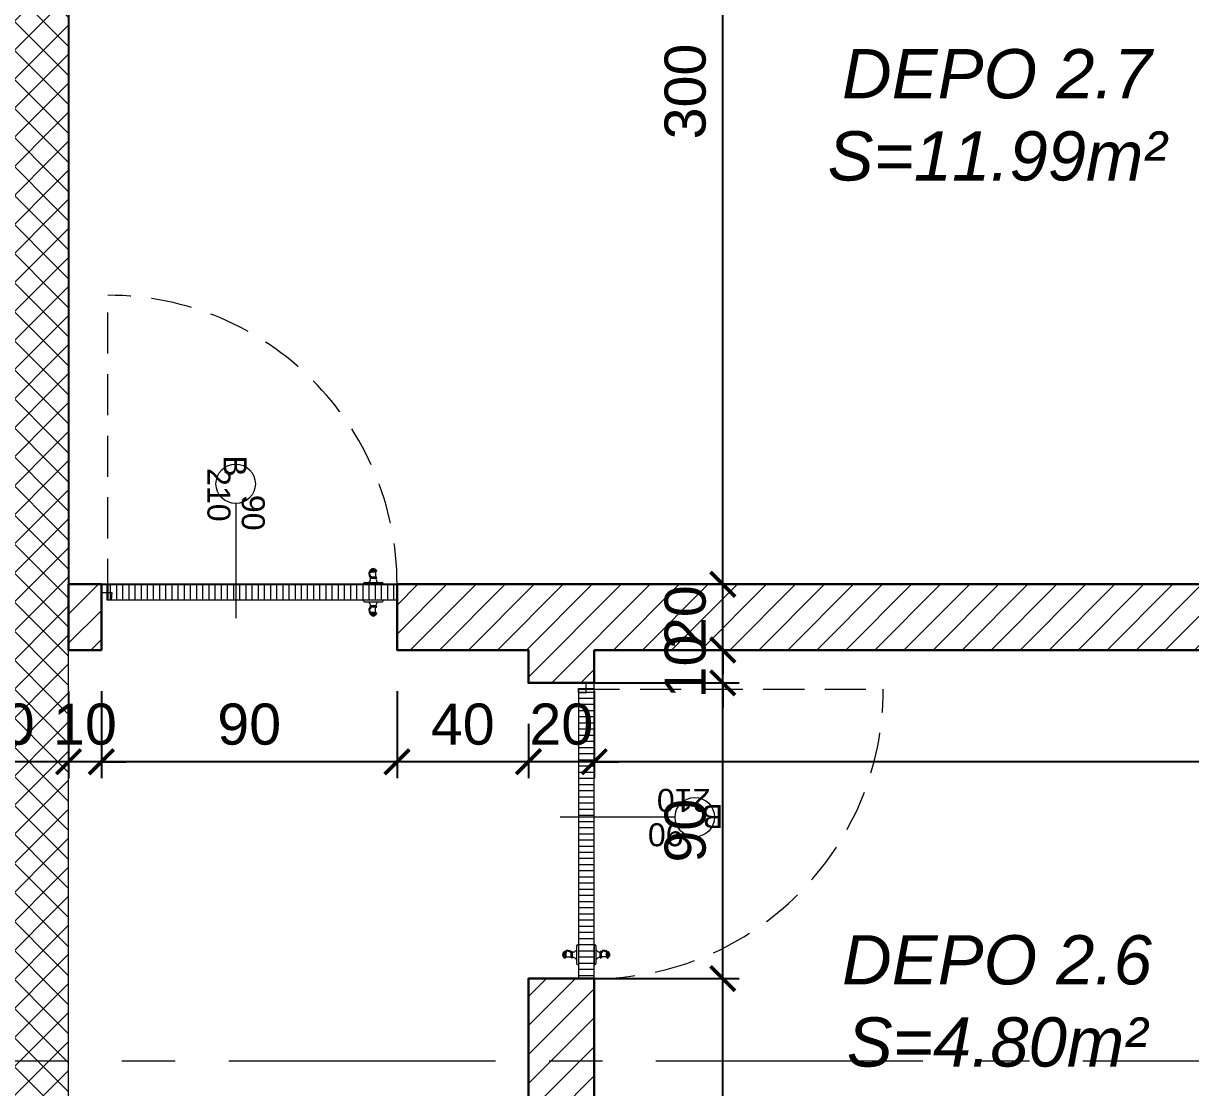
# Model space of a CAD drawing. Header units: centimetres. Extents: x 54080 to 59633, y -55119 to -48218.
# Drawn here: x 58603.9 to 58959.2, y -50005.4 to -49681.5 of the extents above; entities that cross this region are included whole.
import ezdxf

# ---------------------------------------------------------------- set-up
doc = ezdxf.new("R2010")
doc.units = ezdxf.units.CM
doc.header["$LTSCALE"] = 50
doc.header["$MEASUREMENT"] = 0
for name, pattern in [('AXES', [2, 1.25, -0.25, 0.25, -0.25]), ('CACHE', [0.375, 0.25, -0.125]), ('CONTINU', [0])]:
    doc.linetypes.add(name, pattern=pattern)
doc.layers.get('0').update_dxf_attribs({"color": 8})
for name, color, linetype in [('AXES', 10, 'AXES'), ('BETON COUPE', 3, 'CONTINU'), ('COTE 50ème', 1, 'Continuous'), ('TEXTE', 7, 'Continuous')]:
    doc.layers.add(name, color=color, linetype=linetype)
for name, color, linetype, lineweight in [('BETON HACHURE', 253, 'Continuous', 13), ('door', 44, 'Continuous', 5), ('MACONNERIE COUPE', 7, 'Continuous', 30), ('MACONNERIE HACHURE', 253, 'Continuous', 13)]:
    doc.layers.add(name, color=color, linetype=linetype, lineweight=lineweight)
doc.layers.add('FMULT', color=150, linetype='Continuous', plot=False)
doc.styles.add('GENERATED_STYLE_1', font='arial.ttf')
doc.styles.add('RS_TEXT_1.50', font='arial.ttf', dxfattribs={"height": 12.5})
doc.styles.add('RS_TXT_50', font='arial.ttf', dxfattribs={"height": 12.5})
doc.dimstyles.new('RS_50CM_LINEAIRE', dxfattribs={"dimscale": 5, "dimtxt": 12.5, "dimasz": 1.5, "dimexe": 1, "dimexo": 2.5, "dimgap": 1, "dimtad": 1, "dimdec": 1, "dimrnd": 0.5, "dimdsep": 46, "dimtxsty": 'RS_TXT_50', "dimblk1": 'ARCHTICK', "dimblk2": 'ARCHTICK', "dimsah": 1, "dimcen": 2.5, "dimdle": 1, "dimclrt": 4, "dimadec": 0, "dimazin": 2, "dimtfac": 1, "dimtdec": 1, "dimtix": 1, "dimtmove": 2, "dimatfit": 3, "dimfxl": 1, "dimtolj": 1, "dimtzin": 0, "dimarcsym": 0})

# ---------------------------------------------------------------- blocks, each defined once
blk = doc.blocks.new('A$C99aa3423')
at = {"layer": 'AXES', "lineweight": 5, "ltscale": 1.3}
blk.add_line((3195, 865), (-1985, 865), dxfattribs=at)
blk = doc.blocks.new('_ArchTick')
at = {"color": 0, "linetype": 'ByBlock', "const_width": 0.15}
blk.add_lwpolyline([(-0.5, -0.5), (0.5, 0.5)], dxfattribs=at)
blk = doc.blocks.new('*D1304')
at = {"layer": 'COTE 50ème', "color": 0, "lineweight": -2, "ltscale": 0.5, "transparency": 16777216}
for p, q in [((58816.82, -50077.22), (58816.82, -49967.22)), ((58770.17, -49972.22), (58821.82, -49972.22)), ((58801.88, -50072.22), (58821.82, -50072.22))]:
    blk.add_line(p, q, dxfattribs=at)
at = {"layer": 'Defpoints', "color": 0, "ltscale": 0.5, "transparency": 16777216}
for p in [(58757.67, -49972.22), (58816.82, -49972.22), (58789.38, -50072.22)]:
    blk.add_point(p, dxfattribs=at)
at = {"layer": 'COTE 50ème', "color": 0, "lineweight": -2, "ltscale": 0.5, "transparency": 16777216, "xscale": 7.5, "yscale": 7.5, "zscale": 7.5}
for p, rotation in [((58816.82, -49972.22), 90), ((58816.82, -50072.22), 270)]:
    blk.add_blockref('_ArchTick', p, dxfattribs=dict(at, rotation=rotation))
at = {"layer": 'COTE 50ème', "color": 4, "ltscale": 0.5, "transparency": 16777216, "insert": (58805.44, -50022.22), "char_height": 12.5, "attachment_point": 5, "rotation": 90, "style": 'RS_TXT_50'}
blk.add_mtext('\\A1;100', dxfattribs=at)
blk = doc.blocks.new('*D1305')
at = {"layer": 'COTE 50ème', "color": 0, "lineweight": -2, "ltscale": 0.5, "transparency": 16777216}
for p, q in [((58816.82, -49977.22), (58816.82, -49877.22)), ((58774.97, -49882.22), (58821.82, -49882.22)), ((58770.17, -49972.22), (58821.82, -49972.22))]:
    blk.add_line(p, q, dxfattribs=at)
at = {"layer": 'Defpoints', "color": 0, "ltscale": 0.5, "transparency": 16777216}
for p in [(58762.47, -49882.22), (58816.82, -49882.22), (58757.67, -49972.22)]:
    blk.add_point(p, dxfattribs=at)
at = {"layer": 'COTE 50ème', "color": 0, "lineweight": -2, "ltscale": 0.5, "transparency": 16777216, "xscale": 7.5, "yscale": 7.5, "zscale": 7.5}
for p, rotation in [((58816.82, -49882.22), 90), ((58816.82, -49972.22), 270)]:
    blk.add_blockref('_ArchTick', p, dxfattribs=dict(at, rotation=rotation))
at = {"layer": 'COTE 50ème', "color": 4, "ltscale": 0.5, "transparency": 16777216, "insert": (58805.44, -49927.22), "char_height": 12.5, "attachment_point": 5, "rotation": 90, "style": 'RS_TXT_50'}
blk.add_mtext('\\A1;90', dxfattribs=at)
blk = doc.blocks.new('*D1306')
at = {"layer": 'COTE 50ème', "color": 0, "lineweight": -2, "ltscale": 0.5, "transparency": 16777216}
for p, q in [((58816.82, -49872.22), (58816.82, -49864.72)), ((58790.17, -49872.22), (58821.82, -49872.22)), ((58816.82, -49882.22), (58816.82, -49872.22)), ((58774.97, -49882.22), (58821.82, -49882.22)), ((58816.82, -49882.22), (58816.82, -49889.72))]:
    blk.add_line(p, q, dxfattribs=at)
at = {"layer": 'Defpoints', "color": 0, "ltscale": 0.5, "transparency": 16777216}
for p in [(58777.67, -49872.22), (58816.82, -49872.22), (58762.47, -49882.22)]:
    blk.add_point(p, dxfattribs=at)
at = {"layer": 'COTE 50ème', "color": 0, "lineweight": -2, "ltscale": 0.5, "transparency": 16777216, "xscale": 7.5, "yscale": 7.5, "zscale": 7.5}
for p, rotation in [((58816.82, -49872.22), 270), ((58816.82, -49882.22), 90)]:
    blk.add_blockref('_ArchTick', p, dxfattribs=dict(at, rotation=rotation))
at = {"layer": 'COTE 50ème', "color": 4, "ltscale": 0.5, "transparency": 16777216, "insert": (58805.44, -49877.22), "char_height": 12.5, "attachment_point": 5, "rotation": 90, "style": 'RS_TXT_50'}
blk.add_mtext('\\A1;10', dxfattribs=at)
blk = doc.blocks.new('*D1307')
at = {"layer": 'COTE 50ème', "color": 0, "lineweight": -2, "ltscale": 0.5, "transparency": 16777216}
for p, q in [((58816.82, -49852.22), (58816.82, -49844.72)), ((58790.17, -49852.22), (58821.82, -49852.22)), ((58816.82, -49872.22), (58816.82, -49852.22)), ((58790.17, -49872.22), (58821.82, -49872.22)), ((58816.82, -49872.22), (58816.82, -49879.72))]:
    blk.add_line(p, q, dxfattribs=at)
at = {"layer": 'Defpoints', "color": 0, "ltscale": 0.5, "transparency": 16777216}
for p in [(58777.67, -49852.22), (58816.82, -49852.22), (58777.67, -49872.22)]:
    blk.add_point(p, dxfattribs=at)
at = {"layer": 'COTE 50ème', "color": 0, "lineweight": -2, "ltscale": 0.5, "transparency": 16777216, "xscale": 7.5, "yscale": 7.5, "zscale": 7.5}
for p, rotation in [((58816.82, -49852.22), 270), ((58816.82, -49872.22), 90)]:
    blk.add_blockref('_ArchTick', p, dxfattribs=dict(at, rotation=rotation))
at = {"layer": 'COTE 50ème', "color": 4, "ltscale": 0.5, "transparency": 16777216, "insert": (58805.44, -49862.22), "char_height": 12.5, "attachment_point": 5, "rotation": 90, "style": 'RS_TXT_50'}
blk.add_mtext('\\A1;20', dxfattribs=at)
blk = doc.blocks.new('*D1308')
at = {"layer": 'COTE 50ème', "color": 0, "lineweight": -2, "ltscale": 0.5, "transparency": 16777216}
for p, q in [((58816.82, -49857.22), (58816.82, -49547.22)), ((58790.17, -49552.22), (58821.82, -49552.22)), ((58790.17, -49852.22), (58821.82, -49852.22))]:
    blk.add_line(p, q, dxfattribs=at)
at = {"layer": 'Defpoints', "color": 0, "ltscale": 0.5, "transparency": 16777216}
for p in [(58777.67, -49552.22), (58816.82, -49552.22), (58777.67, -49852.22)]:
    blk.add_point(p, dxfattribs=at)
at = {"layer": 'COTE 50ème', "color": 0, "lineweight": -2, "ltscale": 0.5, "transparency": 16777216, "xscale": 7.5, "yscale": 7.5, "zscale": 7.5}
for p, rotation in [((58816.82, -49552.22), 90), ((58816.82, -49852.22), 270)]:
    blk.add_blockref('_ArchTick', p, dxfattribs=dict(at, rotation=rotation))
at = {"layer": 'COTE 50ème', "color": 4, "ltscale": 0.5, "transparency": 16777216, "insert": (58805.43, -49702.22), "char_height": 12.5, "attachment_point": 5, "rotation": 90, "style": 'RS_TXT_50'}
blk.add_mtext('\\A1;300', dxfattribs=at)
blk = doc.blocks.new('*D1315')
at = {"layer": 'COTE 50ème', "color": 0, "lineweight": -2, "ltscale": 0.5, "transparency": 16777216}
for p, q in [((58777.67, -49884.72), (58777.67, -49911.24)), ((59252.67, -49893.62), (59252.67, -49911.24)), ((59257.67, -49906.24), (58772.67, -49906.24))]:
    blk.add_line(p, q, dxfattribs=at)
at = {"layer": 'Defpoints', "color": 0, "ltscale": 0.5, "transparency": 16777216}
for p in [(58777.67, -49872.22), (59252.67, -49881.12), (58777.67, -49906.24)]:
    blk.add_point(p, dxfattribs=at)
at = {"layer": 'COTE 50ème', "color": 0, "lineweight": -2, "ltscale": 0.5, "transparency": 16777216, "xscale": 7.5, "yscale": 7.5, "zscale": 7.5, "rotation": 180}
blk.add_blockref('_ArchTick', (58777.67, -49906.24), dxfattribs=at)
at = {"layer": 'COTE 50ème', "color": 0, "lineweight": -2, "ltscale": 0.5, "transparency": 16777216, "xscale": 7.5, "yscale": 7.5, "zscale": 7.5}
blk.add_blockref('_ArchTick', (59252.67, -49906.24), dxfattribs=at)
at = {"layer": 'COTE 50ème', "color": 4, "ltscale": 0.5, "transparency": 16777216, "insert": (59015.17, -49894.88), "char_height": 12.5, "attachment_point": 5, "style": 'RS_TXT_50'}
blk.add_mtext('\\A1;475', dxfattribs=at)
blk = doc.blocks.new('*D1316')
at = {"layer": 'COTE 50ème', "color": 0, "lineweight": -2, "ltscale": 0.5, "transparency": 16777216}
for p, q in [((58777.67, -49884.72), (58777.67, -49911.24)), ((58757.67, -49894.72), (58757.67, -49911.24)), ((58757.67, -49906.24), (58750.17, -49906.24)), ((58777.67, -49906.24), (58757.67, -49906.24)), ((58777.67, -49906.24), (58785.17, -49906.24))]:
    blk.add_line(p, q, dxfattribs=at)
at = {"layer": 'Defpoints', "color": 0, "ltscale": 0.5, "transparency": 16777216}
for p in [(58777.67, -49872.22), (58757.67, -49882.22), (58757.67, -49906.24)]:
    blk.add_point(p, dxfattribs=at)
at = {"layer": 'COTE 50ème', "color": 0, "lineweight": -2, "ltscale": 0.5, "transparency": 16777216, "xscale": 7.5, "yscale": 7.5, "zscale": 7.5}
blk.add_blockref('_ArchTick', (58757.67, -49906.24), dxfattribs=at)
at = {"layer": 'COTE 50ème', "color": 0, "lineweight": -2, "ltscale": 0.5, "transparency": 16777216, "xscale": 7.5, "yscale": 7.5, "zscale": 7.5, "rotation": 180}
blk.add_blockref('_ArchTick', (58777.67, -49906.24), dxfattribs=at)
at = {"layer": 'COTE 50ème', "color": 4, "ltscale": 0.5, "transparency": 16777216, "insert": (58767.67, -49894.86), "char_height": 12.5, "attachment_point": 5, "style": 'RS_TXT_50'}
blk.add_mtext('\\A1;20', dxfattribs=at)
blk = doc.blocks.new('*D1317')
at = {"layer": 'COTE 50ème', "color": 0, "lineweight": -2, "ltscale": 0.5, "transparency": 16777216}
for p, q in [((58717.67, -49884.72), (58717.67, -49911.24)), ((58757.67, -49894.72), (58757.67, -49911.24)), ((58762.67, -49906.24), (58712.67, -49906.24))]:
    blk.add_line(p, q, dxfattribs=at)
at = {"layer": 'Defpoints', "color": 0, "ltscale": 0.5, "transparency": 16777216}
for p in [(58717.67, -49872.22), (58757.67, -49882.22), (58717.67, -49906.24)]:
    blk.add_point(p, dxfattribs=at)
at = {"layer": 'COTE 50ème', "color": 0, "lineweight": -2, "ltscale": 0.5, "transparency": 16777216, "xscale": 7.5, "yscale": 7.5, "zscale": 7.5, "rotation": 180}
blk.add_blockref('_ArchTick', (58717.67, -49906.24), dxfattribs=at)
at = {"layer": 'COTE 50ème', "color": 0, "lineweight": -2, "ltscale": 0.5, "transparency": 16777216, "xscale": 7.5, "yscale": 7.5, "zscale": 7.5}
blk.add_blockref('_ArchTick', (58757.67, -49906.24), dxfattribs=at)
at = {"layer": 'COTE 50ème', "color": 4, "ltscale": 0.5, "transparency": 16777216, "insert": (58737.67, -49894.86), "char_height": 12.5, "attachment_point": 5, "style": 'RS_TXT_50'}
blk.add_mtext('\\A1;40', dxfattribs=at)
blk = doc.blocks.new('*D1318')
at = {"layer": 'COTE 50ème', "color": 0, "lineweight": -2, "ltscale": 0.5, "transparency": 16777216}
for p, q in [((58627.67, -49884.72), (58627.67, -49911.24)), ((58717.67, -49884.72), (58717.67, -49911.24)), ((58722.67, -49906.24), (58622.67, -49906.24))]:
    blk.add_line(p, q, dxfattribs=at)
at = {"layer": 'Defpoints', "color": 0, "ltscale": 0.5, "transparency": 16777216}
for p in [(58627.67, -49872.22), (58717.67, -49872.22), (58627.67, -49906.24)]:
    blk.add_point(p, dxfattribs=at)
at = {"layer": 'COTE 50ème', "color": 0, "lineweight": -2, "ltscale": 0.5, "transparency": 16777216, "xscale": 7.5, "yscale": 7.5, "zscale": 7.5, "rotation": 180}
blk.add_blockref('_ArchTick', (58627.67, -49906.24), dxfattribs=at)
at = {"layer": 'COTE 50ème', "color": 0, "lineweight": -2, "ltscale": 0.5, "transparency": 16777216, "xscale": 7.5, "yscale": 7.5, "zscale": 7.5}
blk.add_blockref('_ArchTick', (58717.67, -49906.24), dxfattribs=at)
at = {"layer": 'COTE 50ème', "color": 4, "ltscale": 0.5, "transparency": 16777216, "insert": (58672.67, -49894.86), "char_height": 12.5, "attachment_point": 5, "style": 'RS_TXT_50'}
blk.add_mtext('\\A1;90', dxfattribs=at)
blk = doc.blocks.new('*D1319')
at = {"layer": 'COTE 50ème', "color": 0, "lineweight": -2, "ltscale": 0.5, "transparency": 16777216}
for p, q in [((58617.67, -49884.72), (58617.67, -49911.24)), ((58627.67, -49884.72), (58627.67, -49911.24)), ((58617.67, -49906.24), (58610.17, -49906.24)), ((58627.67, -49906.24), (58617.67, -49906.24)), ((58627.67, -49906.24), (58635.17, -49906.24))]:
    blk.add_line(p, q, dxfattribs=at)
at = {"layer": 'Defpoints', "color": 0, "ltscale": 0.5, "transparency": 16777216}
for p in [(58617.67, -49872.22), (58627.67, -49872.22), (58617.67, -49906.24)]:
    blk.add_point(p, dxfattribs=at)
at = {"layer": 'COTE 50ème', "color": 0, "lineweight": -2, "ltscale": 0.5, "transparency": 16777216, "xscale": 7.5, "yscale": 7.5, "zscale": 7.5}
blk.add_blockref('_ArchTick', (58617.67, -49906.24), dxfattribs=at)
at = {"layer": 'COTE 50ème', "color": 0, "lineweight": -2, "ltscale": 0.5, "transparency": 16777216, "xscale": 7.5, "yscale": 7.5, "zscale": 7.5, "rotation": 180}
blk.add_blockref('_ArchTick', (58627.67, -49906.24), dxfattribs=at)
at = {"layer": 'COTE 50ème', "color": 4, "ltscale": 0.5, "transparency": 16777216, "insert": (58622.67, -49894.86), "char_height": 12.5, "attachment_point": 5, "style": 'RS_TXT_50'}
blk.add_mtext('\\A1;10', dxfattribs=at)
blk = doc.blocks.new('*D1320')
at = {"layer": 'COTE 50ème', "color": 0, "lineweight": -2, "ltscale": 0.5, "transparency": 16777216}
for p, q in [((58577.67, -49884.72), (58577.67, -49911.24)), ((58617.67, -49884.72), (58617.67, -49911.24)), ((58622.67, -49906.24), (58572.67, -49906.24))]:
    blk.add_line(p, q, dxfattribs=at)
at = {"layer": 'Defpoints', "color": 0, "ltscale": 0.5, "transparency": 16777216}
for p in [(58577.67, -49872.22), (58617.67, -49872.22), (58577.67, -49906.24)]:
    blk.add_point(p, dxfattribs=at)
at = {"layer": 'COTE 50ème', "color": 0, "lineweight": -2, "ltscale": 0.5, "transparency": 16777216, "xscale": 7.5, "yscale": 7.5, "zscale": 7.5, "rotation": 180}
blk.add_blockref('_ArchTick', (58577.67, -49906.24), dxfattribs=at)
at = {"layer": 'COTE 50ème', "color": 0, "lineweight": -2, "ltscale": 0.5, "transparency": 16777216, "xscale": 7.5, "yscale": 7.5, "zscale": 7.5}
blk.add_blockref('_ArchTick', (58617.67, -49906.24), dxfattribs=at)
at = {"layer": 'COTE 50ème', "color": 4, "ltscale": 0.5, "transparency": 16777216, "insert": (58597.67, -49894.86), "char_height": 12.5, "attachment_point": 5, "style": 'RS_TXT_50'}
blk.add_mtext('\\A1;40', dxfattribs=at)

msp = doc.modelspace()

# ---------------------------------------------------------------- hatches: boundary and pattern name
at = {"layer": 'BETON HACHURE', "transparency": 33554585}
h = msp.add_hatch(dxfattribs=at)
h.set_pattern_fill('ANSI37', color=256, scale=50, angle=270, style=0)
h.set_pattern_definition([(315, (861.459, 19655.393), (4.4194174, 4.4194174), []), (45, (861.459, 19655.393), (-4.4194174, 4.4194174), [])])
h.paths.add_polyline_path([(56357.67, -51847.22), (56382.67, -51847.22), (56382.67, -52172.22), (56357.67, -52172.22)], flags=0)
h.paths.add_polyline_path([(56357.67, -51847.22), (56382.67, -51847.22), (56382.67, -52172.22), (56357.67, -52172.22)], flags=0)
h.paths.add_polyline_path([(58537.67, -51987.36), (58537.67, -52037.36), (58617.67, -52037.36), (58617.67, -51987.36)], flags=0)
h.paths.add_polyline_path([(58157.67, -51987.36), (58157.67, -52037.36), (58237.67, -52037.36), (58237.67, -51987.36)], flags=0)
edge = h.paths.add_edge_path(flags=0)
edge.add_arc((58197.67, -50672.36), 40, 0, 360)
edge = h.paths.add_edge_path(flags=0)
edge.add_arc((58197.67, -49997.36), 40, 0, 360)
edge = h.paths.add_edge_path(flags=0)
edge.add_arc((58197.67, -51272.36), 40, 0, 360)
h.paths.add_polyline_path([(59277.67, -49527.22), (54853.83, -49527.22), (54464.54, -54263.92), (59277.59, -54736.58), (59277.67, -54713.51)])
edge = h.paths.add_edge_path(flags=0)
edge.add_arc((58197.67, -51272.36), 40, 0, 360)
h.paths.add_polyline_path([(56982.67, -49552.22), (56982.67, -49972.36), (57007.67, -49972.36), (57007.67, -49552.22), (58577.68, -49552.22), (58577.67, -50022.36), (58617.67, -50022.36), (58617.67, -49552.22), (59247.67, -49552.22), (59247.67, -51282.36), (58617.67, -51282.36), (58617.67, -50647.36), (58577.67, -50647.36), (58577.67, -51312.36), (59247.67, -51312.36), (59247.67, -52057.36), (58577.67, -52057.36), (58577.67, -53447.36), (58617.67, -53447.36), (58617.67, -52087.36), (59247.67, -52087.36), (59247.67, -54709.01), (58245.17, -54610.07), (58245.17, -54122.36), (58220.17, -54122.36), (58220.17, -54607.62), (56915.17, -54479.46), (56915.17, -54122.36), (56890.17, -54122.36), (56890.17, -54477.01), (55702.67, -54360.39), (55702.67, -54122.36), (55652.67, -54122.36), (55652.67, -54355.48), (54491.47, -54241.45), (54666.86, -52107.36), (54872.67, -52107.36), (54872.67, -52057.36), (54670.97, -52057.36), (54672.82, -52037.36), (54872.67, -52037.36), (54872.67, -51987.36), (54676.72, -51987.36), (54733.43, -51297.36), (54872.67, -51297.36), (54872.67, -51247.36), (54737.54, -51247.36), (54782.74, -50697.36), (54872.67, -50697.36), (54872.67, -50647.36), (54786.85, -50647.36), (54876.86, -49552.22), (55655.17, -49552.22), (55655.17, -49972.36), (55680.17, -49972.36), (55680.17, -49552.22)], flags=16)
h.paths.add_polyline_path([(58157.67, -51232.36), (58157.67, -51312.36), (58237.67, -51312.36), (58237.67, -51232.36)], flags=0)
at = {"layer": 'door'}
h = msp.add_hatch(dxfattribs=at)
h.set_pattern_fill('ANSI31', color=256, scale=15, angle=765)
h.set_pattern_definition([(90, (-79257.0422, -97155.6506), (-1.875, 3e-15), [])])
h.paths.add_polyline_path([(58629.64, -49856.99), (58717.67, -49856.99), (58717.67, -49852.27), (58629.64, -49852.27)])
h = msp.add_hatch(dxfattribs=at)
h.set_pattern_fill('ANSI31', color=256, scale=15, angle=675)
h.set_pattern_definition([(360, (11474.2407, 88002.4932), (4e-15, 1.875), [])])
h.paths.add_polyline_path([(58772.9, -49884.19), (58772.9, -49972.22), (58777.62, -49972.22), (58777.62, -49884.19)])
at = {"layer": 'MACONNERIE HACHURE'}
h = msp.add_hatch(dxfattribs=at)
h.set_pattern_fill('ANSI31', color=256, scale=50, style=0)
h.paths.add_polyline_path([(54872.67, -54083.63), (54897.67, -54083.63), (54897.67, -54067.36), (54872.67, -54067.36)])
h.paths.add_polyline_path([(54760.13, -53887.22), (54520.58, -53887.22), (54522.64, -53862.22), (54760.13, -53862.22)])
h.paths.add_polyline_path([(54872.67, -54017.36), (54872.67, -53887.22), (54850.13, -53887.22), (54850.13, -53862.22), (54897.67, -53862.22), (54897.67, -54017.36)])
h.paths.add_polyline_path([(54872.67, -54173.63), (54897.67, -54173.63), (54897.67, -54281.34), (54872.67, -54278.88)])
h.paths.add_polyline_path([(54505.78, -54067.36), (54507.82, -54042.46), (54872.67, -54042.36), (54872.67, -54067.36)])
h.paths.add_polyline_path([(58577.67, -52057.36), (58597.67, -52057.36), (58597.67, -52037.36), (58577.67, -52037.36)])
h.paths.add_polyline_path([(55842.67, -50672.36), (56202.67, -50672.36), (56202.67, -50647.36), (55842.67, -50647.36)])
h.paths.add_polyline_path([(55752.67, -50672.36), (55742.67, -50672.36), (55742.67, -50647.36), (55752.67, -50647.36)])
h.paths.add_polyline_path([(57077.67, -53447.36), (57437.67, -53447.36), (57437.67, -53422.36), (57077.67, -53422.36)])
h.paths.add_polyline_path([(56987.67, -53447.36), (56977.67, -53447.36), (56977.67, -53422.36), (56987.67, -53422.36)])
h.paths.add_polyline_path([(58777.67, -49872.22), (58777.67, -49882.22), (58757.67, -49882.22), (58757.67, -49872.22), (58717.67, -49872.22), (58717.67, -49852.22), (59252.67, -49852.22), (59252.67, -49872.22)])
h.paths.add_polyline_path([(58777.67, -50092.22), (58777.67, -50102.22), (58757.67, -50102.22), (58757.67, -49972.22), (58777.67, -49972.22), (58777.67, -50072.22), (59252.67, -50072.22), (59252.67, -50092.22)])
h.paths.add_polyline_path([(58777.67, -50312.22), (58777.67, -50322.22), (58757.67, -50322.22), (58757.67, -50192.22), (58777.67, -50192.22), (58777.67, -50292.22), (59252.67, -50292.22), (59252.67, -50312.22)])
h.paths.add_polyline_path([(58777.67, -50532.22), (58777.67, -50542.22), (58757.67, -50542.22), (58757.67, -50412.22), (58777.67, -50412.22), (58777.67, -50512.22), (59247.67, -50512.22), (59247.67, -50532.22)])
h.paths.add_polyline_path([(58757.67, -50762.22), (58757.67, -50632.22), (58777.67, -50632.22), (58777.67, -50732.22), (59252.67, -50732.22), (59252.67, -50752.22), (58777.67, -50752.22), (58777.67, -50762.22)])
h.paths.add_polyline_path([(58777.67, -50852.22), (58757.67, -50852.22), (58757.67, -50952.22), (58717.67, -50952.22), (58717.67, -50972.22), (59252.67, -50972.22), (59252.67, -50952.22), (58777.67, -50952.22)])
h.paths.add_polyline_path([(58627.67, -49872.22), (58617.67, -49872.22), (58617.67, -49852.22), (58627.67, -49852.22)])
h.paths.add_polyline_path([(58627.67, -50972.22), (58617.67, -50972.22), (58617.67, -50952.22), (58627.67, -50952.22)])
h.paths.add_polyline_path([(58577.67, -51947.36), (58597.67, -51947.36), (58597.67, -51987.36), (58577.67, -51987.36)])
h.paths.add_polyline_path([(58577.67, -51747.36), (58597.67, -51747.36), (58597.67, -51312.36), (58577.67, -51312.36)])
h.paths.add_polyline_path([(57052.67, -52057.36), (57072.67, -52057.36), (57072.67, -52037.36), (57052.67, -52037.36)])
h.paths.add_polyline_path([(56237.67, -52057.36), (56257.67, -52057.36), (56257.67, -52037.36), (56237.67, -52037.36)])
h.paths.add_polyline_path([(55707.67, -52087.36), (55727.67, -52087.36), (55727.67, -52037.36), (55707.67, -52037.36)])
h.paths.add_polyline_path([(55837.67, -52007.36), (56107.67, -52007.36), (56107.67, -51987.36), (55837.67, -51987.36)])
h.paths.add_polyline_path([(57072.67, -52107.36), (57342.67, -52107.36), (57342.67, -52087.36), (57072.67, -52087.36)])
h.paths.add_polyline_path([(56670.17, -51987.36), (56670.17, -52097.36), (56690.17, -52097.36), (56690.17, -52007.36), (56922.67, -52007.36), (56922.67, -51987.36)])
h.paths.add_polyline_path([(56670.17, -52297.36), (56690.17, -52297.36), (56690.17, -52217.36), (57047.67, -52217.36), (57047.67, -52197.36), (56690.17, -52197.36), (56690.17, -52187.36), (56670.17, -52187.36)])
h.paths.add_polyline_path([(56670.17, -52497.36), (56690.17, -52497.36), (56690.17, -52417.36), (57047.67, -52417.36), (57047.67, -52397.36), (56690.17, -52397.36), (56690.17, -52387.36), (56670.17, -52387.36)])
h.paths.add_polyline_path([(56510.17, -52797.36), (56510.17, -52787.36), (56490.17, -52787.36), (56490.17, -52797.36), (56257.67, -52797.36), (56257.67, -52817.36), (56942.67, -52817.36), (56942.67, -52797.36), (56690.17, -52797.36), (56690.17, -52787.36), (56670.17, -52787.36), (56670.17, -52797.36)])
h.paths.add_polyline_path([(56510.17, -52697.36), (56510.17, -52587.36), (56490.17, -52587.36), (56490.17, -52597.36), (56127.67, -52597.36), (56127.67, -52617.36), (56490.17, -52617.36), (56490.17, -52697.36)])
h.paths.add_polyline_path([(56510.17, -52497.36), (56510.17, -52387.36), (56490.17, -52387.36), (56490.17, -52397.36), (56127.67, -52397.36), (56127.67, -52417.36), (56490.17, -52417.36), (56490.17, -52497.36)])
h.paths.add_polyline_path([(56510.17, -52187.36), (56490.17, -52187.36), (56490.17, -52197.36), (56127.67, -52197.36), (56127.67, -52217.36), (56490.17, -52217.36), (56490.17, -52297.36), (56510.17, -52297.36)])
h.paths.add_polyline_path([(56510.17, -51977.36), (56490.17, -51977.36), (56490.17, -51987.36), (56257.67, -51987.36), (56257.67, -52007.36), (56490.17, -52007.36), (56490.17, -52097.36), (56510.17, -52097.36)])
h.paths.add_polyline_path([(56490.17, -51887.36), (56510.17, -51887.36), (56510.17, -51777.36), (56490.17, -51777.36), (56490.17, -51787.36), (56132.67, -51787.36), (56132.67, -51807.36), (56490.17, -51807.36)])
h.paths.add_polyline_path([(57437.67, -52777.36), (57462.67, -52777.36), (57462.67, -52797.36), (57437.67, -52797.36)])
h.paths.add_polyline_path([(56202.67, -51317.36), (56227.67, -51317.36), (56227.67, -51297.36), (56202.67, -51297.36)])
h.paths.add_polyline_path([(56107.67, -53323.39), (56127.67, -53323.39), (56127.67, -52847.36), (56107.67, -52847.36)])
h.paths.add_polyline_path([(55682.67, -53222.36), (55702.67, -53222.36), (55702.67, -52927.36), (55682.67, -52927.36)])
h.paths.add_polyline_path([(55786, -51192.36), (55742.67, -51192.36), (55742.67, -51152.36), (55786, -51152.36)])
h.paths.add_polyline_path([(55952.67, -51192.36), (55912.67, -51192.36), (55912.67, -51152.36), (55952.67, -51152.36)])
h.paths.add_polyline_path([(56159.34, -51192.36), (56202.67, -51192.36), (56202.67, -51152.36), (56159.34, -51152.36)])
h.paths.add_polyline_path([(55992.67, -51192.36), (56032.67, -51192.36), (56032.67, -51152.36), (55992.67, -51152.36)])
h.paths.add_polyline_path([(57394.34, -52902.36), (57437.67, -52902.36), (57437.67, -52942.36), (57394.34, -52942.36)])
h.paths.add_polyline_path([(57227.67, -52902.36), (57267.67, -52902.36), (57267.67, -52942.36), (57227.67, -52942.36)])
h.paths.add_polyline_path([(57021, -52902.36), (56977.67, -52902.36), (56977.67, -52942.36), (57021, -52942.36)])
h.paths.add_polyline_path([(57187.67, -52902.36), (57147.67, -52902.36), (57147.67, -52942.36), (57187.67, -52942.36)])
h.paths.add_polyline_path([(55941, -52412.36), (55917.67, -52412.36), (55917.67, -52392.36), (55941, -52392.36)])
h.paths.add_polyline_path([(56107.67, -52412.36), (56067.67, -52412.36), (56067.67, -52392.36), (56107.67, -52392.36)])
h.paths.add_polyline_path([(55726, -52412.36), (55702.67, -52412.36), (55702.67, -52392.36), (55726, -52392.36)])
h.paths.add_polyline_path([(55892.67, -52412.36), (55852.67, -52412.36), (55852.67, -52392.36), (55892.67, -52392.36)])
h.paths.add_polyline_path([(55682.67, -52518.36), (55702.67, -52518.36), (55702.67, -52412.36), (55682.67, -52412.36)])
h.paths.add_polyline_path([(55682.67, -52797.36), (55702.67, -52797.36), (55702.67, -52737.36), (55682.67, -52737.36)])
h.paths.add_polyline_path([(56107.67, -52797.36), (56127.67, -52797.36), (56127.67, -52412.36), (56107.67, -52412.36)])
h.paths.add_polyline_path([(57437.67, -52677.36), (57437.67, -52637.36), (57342.67, -52637.36), (57342.67, -52562.36), (57367.67, -52562.36), (57367.67, -52627.36), (57462.67, -52627.36), (57462.67, -52677.36)])
h.paths.add_polyline_path([(56202.67, -51417.36), (56202.67, -51457.36), (56107.67, -51457.36), (56107.67, -51532.36), (56132.67, -51532.36), (56132.67, -51482.36), (56202.67, -51482.36), (56202.67, -51578.36), (56490.17, -51578.36), (56490.17, -51687.36), (56510.17, -51687.36), (56510.17, -51558.36), (56227.67, -51558.36), (56227.67, -51417.36)])
h.paths.add_polyline_path([(55742.67, -51297.36), (55742.67, -51457.36), (55837.67, -51457.36), (55837.67, -51532.36), (55812.67, -51532.36), (55812.67, -51482.36), (55717.67, -51482.36), (55717.67, -51297.36)])
h.paths.add_polyline_path([(56107.67, -53343.36), (55702.67, -53343.36), (55702.67, -53343.36), (56107.67, -53343.36)])
h.paths.add_polyline_path([(56977.67, -52797.36), (56977.67, -52637.36), (57072.67, -52637.36), (57072.67, -52562.36), (57047.67, -52562.36), (57047.67, -52627.36), (56977.67, -52627.36), (56977.67, -52597.36), (56690.17, -52597.36), (56690.17, -52587.36), (56670.17, -52587.36), (56670.17, -52697.36), (56690.17, -52697.36), (56690.17, -52617.36), (56952.67, -52617.36), (56952.67, -52797.36)])

# ---------------------------------------------------------------- linework, layer by layer
at = {"layer": 'BETON COUPE', "lineweight": 5}
msp.add_lwpolyline([(54872.67, -51297.36), (54872.67, -51247.36), (54737.54, -51247.36), (54782.74, -50697.36), (54872.67, -50697.36), (54872.67, -50647.36), (54786.85, -50647.36), (54876.86, -49552.22), (55655.17, -49552.22), (55655.17, -49972.36), (55680.17, -49972.36), (55680.17, -49552.22), (56982.67, -49552.22), (56982.67, -49972.36), (57007.67, -49972.36), (57007.67, -49552.22), (58577.68, -49552.22), (58577.66, -50022.36), (58617.67, -50022.36), (58617.67, -49552.22), (59247.67, -49552.22), (59247.67, -51282.36)], dxfattribs=at)
at = {"layer": 'door', "linetype": 'CACHE'}
for p, q in [((58629.64, -49856.99), (58629.64, -49764.24)), ((58772.9, -49884.19), (58865.65, -49884.19))]:
    msp.add_line(p, q, dxfattribs=at)
at = {"layer": 'door'}
for p, q in [((58668.55, -49827.61), (58668.55, -49862.57)), ((58709.16, -49849.09), (58709.16, -49848.52)), ((58709.38, -49849.09), (58709.38, -49848.52)), ((58711.36, -49848), (58709.5, -49848)), ((58709.5, -49848.25), (58711.36, -49848.25)), ((58709.56, -49848.5), (58709.75, -49848.5)), ((58709.75, -49847.63), (58709.75, -49847.75)), ((58709.88, -49847.63), (58709.75, -49847.63)), ((58711.11, -49847.75), (58709.75, -49847.75)), ((58711.11, -49848.5), (58709.75, -49848.5)), ((58710.99, -49847.63), (58709.88, -49847.63)), ((58710.99, -49847.63), (58711.11, -49847.63)), ((58711.11, -49847.63), (58711.11, -49847.75)), ((58711.11, -49848.5), (58711.11, -49849.87)), ((58707.43, -49851.97), (58707.43, -49852.27)), ((58707.43, -49852.27), (58713.43, -49852.27)), ((58707.73, -49851.67), (58713.13, -49851.67)), ((58709.16, -49849.09), (58709.16, -49849.66)), ((58709.38, -49849.09), (58709.38, -49849.66)), ((58709.56, -49849.68), (58709.57, -49849.68)), ((58711.27, -49850.04), (58709.6, -49850.04)), ((58711.27, -49850.44), (58709.6, -49850.44)), ((58709.75, -49849.86), (58709.75, -49849.87)), ((58713.43, -49851.97), (58713.43, -49852.27)), ((58707.43, -49857.29), (58707.43, -49856.99)), ((58707.43, -49856.99), (58713.43, -49856.99)), ((58707.73, -49857.59), (58713.13, -49857.59)), ((58709.16, -49860.17), (58709.16, -49859.6)), ((58709.38, -49860.17), (58709.38, -49859.6)), ((58709.56, -49859.58), (58709.57, -49859.58)), ((58711.27, -49858.82), (58709.6, -49858.82)), ((58711.27, -49859.22), (58709.6, -49859.22)), ((58709.75, -49859.4), (58709.75, -49859.39)), ((58711.11, -49860.76), (58711.11, -49859.39)), ((58713.43, -49857.29), (58713.43, -49856.99)), ((58709.16, -49860.17), (58709.16, -49860.74)), ((58709.38, -49860.17), (58709.38, -49860.74)), ((58709.5, -49861.01), (58711.36, -49861.01)), ((58711.36, -49861.26), (58709.5, -49861.26)), ((58709.56, -49860.76), (58709.75, -49860.76)), ((58711.11, -49860.76), (58709.75, -49860.76)), ((58711.11, -49861.51), (58709.75, -49861.51)), ((58709.75, -49861.63), (58709.75, -49861.51)), ((58709.88, -49861.63), (58709.75, -49861.63)), ((58710.99, -49861.63), (58709.88, -49861.63)), ((58710.99, -49861.63), (58711.11, -49861.63)), ((58711.11, -49861.63), (58711.11, -49861.51)), ((58802.28, -49923.1), (58767.32, -49923.1)), ((58772.3, -49962.28), (58772.3, -49967.68)), ((58772.6, -49961.98), (58772.9, -49961.98)), ((58772.9, -49961.98), (58772.9, -49967.98)), ((58777.92, -49961.98), (58777.62, -49961.98)), ((58777.62, -49961.98), (58777.62, -49967.98)), ((58778.22, -49962.28), (58778.22, -49967.68)), ((58768.26, -49964.3), (58768.38, -49964.3)), ((58768.26, -49964.43), (58768.26, -49964.3)), ((58768.26, -49965.54), (58768.26, -49964.43)), ((58768.26, -49965.54), (58768.26, -49965.66)), ((58768.26, -49965.66), (58768.38, -49965.66)), ((58768.38, -49965.66), (58768.38, -49964.3)), ((58768.63, -49965.91), (58768.63, -49964.05)), ((58768.88, -49964.05), (58768.88, -49965.91)), ((58769.13, -49964.11), (58769.13, -49964.3)), ((58769.13, -49965.66), (58769.13, -49964.3)), ((58769.13, -49965.66), (58770.5, -49965.66)), ((58769.72, -49963.71), (58769.15, -49963.71)), ((58769.72, -49963.93), (58769.15, -49963.93)), ((58769.72, -49963.71), (58770.29, -49963.71)), ((58769.72, -49963.93), (58770.29, -49963.93)), ((58770.31, -49964.11), (58770.31, -49964.12)), ((58770.5, -49964.3), (58770.5, -49964.3)), ((58770.67, -49965.82), (58770.67, -49964.15)), ((58771.07, -49965.82), (58771.07, -49964.15)), ((58779.45, -49965.82), (58779.45, -49964.15)), ((58779.85, -49965.82), (58779.85, -49964.15)), ((58780.03, -49964.3), (58780.02, -49964.3)), ((58781.39, -49965.66), (58780.02, -49965.66)), ((58780.21, -49964.11), (58780.21, -49964.12)), ((58780.8, -49963.71), (58780.23, -49963.71)), ((58780.8, -49963.93), (58780.23, -49963.93)), ((58780.8, -49963.71), (58781.37, -49963.71)), ((58780.8, -49963.93), (58781.37, -49963.93)), ((58781.39, -49964.11), (58781.39, -49964.3)), ((58781.39, -49965.66), (58781.39, -49964.3)), ((58781.64, -49964.05), (58781.64, -49965.91)), ((58781.89, -49965.91), (58781.89, -49964.05)), ((58782.14, -49965.66), (58782.14, -49964.3)), ((58782.27, -49964.3), (58782.14, -49964.3)), ((58782.27, -49965.66), (58782.14, -49965.66)), ((58782.27, -49964.43), (58782.27, -49964.3)), ((58782.27, -49965.54), (58782.27, -49964.43)), ((58782.27, -49965.54), (58782.27, -49965.66)), ((58772.6, -49967.98), (58772.9, -49967.98)), ((58777.92, -49967.98), (58777.62, -49967.98))]:
    msp.add_line(p, q, dxfattribs=at)
for points in [[(58627.67, -49854.72), (58630.81, -49854.72), (58630.69, -49857.04), (58629.43, -49857.04), (58629.43, -49852.22), (58627.67, -49852.22), (58627.67, -49854.72)], [(58629.64, -49856.99), (58717.67, -49856.99), (58717.67, -49852.27), (58629.64, -49852.27), (58629.64, -49856.99)], [(58775.17, -49882.22), (58775.17, -49885.36), (58772.85, -49885.24), (58772.85, -49883.98), (58777.67, -49883.98), (58777.67, -49882.22), (58775.17, -49882.22)], [(58772.9, -49884.19), (58772.9, -49972.22), (58777.62, -49972.22), (58777.62, -49884.19), (58772.9, -49884.19)]]:
    msp.add_lwpolyline(points, dxfattribs=at)
for centre in [(58668.55, -49821.61), (58808.28, -49923.1)]:
    msp.add_circle(centre, 6, dxfattribs=at)
at = {"layer": 'door', "linetype": 'CACHE'}
for centre, start, end in [((58629.64, -49852.27), 0, 90), ((58777.62, -49884.19), 270, 0)]:
    msp.add_arc(centre, 88.03, start, end, dxfattribs=at)
at = {"layer": 'door'}
for centre, radius, start, end in [((58709.27, -49848.52), 0.11, 0.0106, 179.9894), ((58709.5, -49848.13), 0.125, 90, 270), ((58709.44, -49848.52), 0.0561, 52.0366, 176.2903), ((58709.57, -49848.29), 0.215, 242.3858, 267.2971), ((58709.76, -49848), 0.251, 90.115, 179.885), ((58709.76, -49848.25), 0.251, 180.115, 269.885), ((58710.43, -49848.37), 0.929, 53.4104, 126.5896), ((58711.11, -49848), 0.251, 0.115, 89.885), ((58711.11, -49848.25), 0.251, 270.115, 359.885), ((58711.36, -49848.13), 0.125, 270, 90), ((58707.73, -49851.97), 0.3, 90, 180), ((58709.75, -49851.67), 0.6, 130.5908, 180), ((58709.27, -49849.66), 0.11, 180.0106, 359.9894), ((58708.78, -49850.62), 0.841, 314.3689, 12.0705), ((58709.44, -49849.66), 0.0561, 183.7097, 307.9634), ((58709.6, -49850.24), 0.2, 90, 270), ((58709.57, -49849.89), 0.215, 92.7029, 117.6142), ((58709.56, -49849.87), 0.191, 1.8485, 91.2574), ((58709.58, -49849.87), 0.171, 275.059, 359.7825), ((58711.28, -49849.87), 0.171, 180.2175, 264.941), ((58712.09, -49850.62), 0.841, 167.9295, 225.6311), ((58711.27, -49850.24), 0.2, 270, 90), ((58711.11, -49851.67), 0.6, 0, 49.4092), ((58713.13, -49851.97), 0.3, 0, 90), ((58707.73, -49857.29), 0.3, 180, 270), ((58709.75, -49857.59), 0.6, 180, 229.4092), ((58709.27, -49859.6), 0.11, 0.0106, 179.9894), ((58708.78, -49858.64), 0.841, 347.9295, 45.6311), ((58709.44, -49859.6), 0.0561, 52.0366, 176.2903), ((58709.6, -49859.02), 0.2, 90, 270), ((58709.57, -49859.37), 0.215, 242.3858, 267.2971), ((58709.56, -49859.39), 0.191, 268.7426, 358.1515), ((58709.58, -49859.39), 0.171, 0.2175, 84.941), ((58711.28, -49859.39), 0.171, 95.059, 179.7825), ((58712.09, -49858.64), 0.841, 134.3689, 192.0705), ((58711.27, -49859.02), 0.2, 270, 90), ((58711.11, -49857.59), 0.6, 310.5908, 0), ((58713.13, -49857.29), 0.3, 270, 0), ((58709.27, -49860.74), 0.11, 180.0106, 359.9894), ((58709.44, -49860.74), 0.0561, 183.7097, 307.9634), ((58709.5, -49861.13), 0.125, 90, 270), ((58709.57, -49860.97), 0.215, 92.7029, 117.6142), ((58709.76, -49861.01), 0.251, 90.115, 179.885), ((58709.76, -49861.26), 0.251, 180.115, 269.885), ((58710.43, -49860.89), 0.929, 233.4104, 306.5896), ((58711.11, -49861.01), 0.251, 0.115, 89.885), ((58711.11, -49861.26), 0.251, 270.115, 359.885), ((58711.36, -49861.13), 0.125, 270, 90), ((58772.6, -49962.28), 0.3, 90, 180), ((58777.92, -49962.28), 0.3, 0, 90), ((58769, -49964.98), 0.929, 143.4104, 216.5896), ((58768.63, -49964.3), 0.251, 90.115, 179.885), ((58768.63, -49965.66), 0.251, 180.115, 269.885), ((58768.76, -49964.05), 0.125, 0, 180), ((58768.76, -49965.91), 0.125, 180, 0), ((58768.88, -49964.3), 0.251, 0.115, 89.885), ((58768.88, -49965.66), 0.251, 270.115, 359.885), ((58769.15, -49963.82), 0.11, 90.0106, 269.9894), ((58769.15, -49963.98), 0.0561, 93.7097, 217.9634), ((58768.92, -49964.12), 0.215, 2.7029, 27.6142), ((58770.29, -49963.82), 0.11, 270.0106, 89.9894), ((58770.29, -49963.98), 0.0561, 322.0366, 86.2903), ((58770.53, -49964.12), 0.215, 152.3858, 177.2971), ((58770.5, -49964.11), 0.191, 178.7426, 268.1515), ((58770.5, -49964.13), 0.171, 270.2175, 354.941), ((58770.5, -49965.83), 0.171, 5.059, 89.7825), ((58770.87, -49964.15), 0.2, 0, 180), ((58770.87, -49965.82), 0.2, 180, 0), ((58771.25, -49963.33), 0.841, 257.9295, 315.6311), ((58771.25, -49966.64), 0.841, 44.3689, 102.0705), ((58772.3, -49964.3), 0.6, 90, 139.4092), ((58772.3, -49965.66), 0.6, 220.5908, 270), ((58778.22, -49964.3), 0.6, 40.5908, 90), ((58778.22, -49965.66), 0.6, 270, 319.4092), ((58779.28, -49963.33), 0.841, 224.3689, 282.0705), ((58779.28, -49966.64), 0.841, 77.9295, 135.6311), ((58779.65, -49964.15), 0.2, 0, 180), ((58779.65, -49965.82), 0.2, 180, 0), ((58780.02, -49964.13), 0.171, 185.059, 269.7825), ((58780.02, -49965.83), 0.171, 90.2175, 174.941), ((58780.02, -49964.11), 0.191, 271.8485, 1.2574), ((58780.23, -49963.82), 0.11, 90.0106, 269.9894), ((58780.23, -49963.98), 0.0561, 93.7097, 217.9634), ((58780, -49964.12), 0.215, 2.7029, 27.6142), ((58781.37, -49963.82), 0.11, 270.0106, 89.9894), ((58781.37, -49963.98), 0.0561, 322.0366, 86.2903), ((58781.6, -49964.12), 0.215, 152.3858, 177.2971), ((58781.64, -49964.3), 0.251, 90.115, 179.885), ((58781.64, -49965.66), 0.251, 180.115, 269.885), ((58781.77, -49964.05), 0.125, 0, 180), ((58781.77, -49965.91), 0.125, 180, 0), ((58781.89, -49964.3), 0.251, 0.115, 89.885), ((58781.89, -49965.66), 0.251, 270.115, 359.885), ((58781.52, -49964.98), 0.929, 323.4104, 36.5896), ((58772.6, -49967.68), 0.3, 180, 270), ((58777.92, -49967.68), 0.3, 270, 0)]:
    msp.add_arc(centre, radius, start, end, dxfattribs=at)
at = {"layer": 'FMULT', "ltscale": 0.5}
msp.add_lwpolyline([(58617.67, -49852.22), (59252.67, -49852.22), (59252.67, -49552.22), (58617.67, -49552.22)], close=True, dxfattribs=at)
at = {"layer": 'MACONNERIE COUPE', "ltscale": 0.5}
for points in [[(58627.67, -49872.22), (58617.67, -49872.22), (58617.67, -49852.22), (58627.67, -49852.22)], [(58777.67, -49872.22), (58777.67, -49882.22), (58757.67, -49882.22), (58757.67, -49872.22), (58717.67, -49872.22), (58717.67, -49852.22), (59252.67, -49852.22), (59252.67, -49872.22)], [(58777.67, -50092.22), (58777.67, -50102.22), (58757.67, -50102.22), (58757.67, -49972.22), (58777.67, -49972.22), (58777.67, -50072.22), (59252.67, -50072.22), (59252.67, -50092.22)]]:
    msp.add_lwpolyline(points, close=True, dxfattribs=at)

# ---------------------------------------------------------------- block references
at = {"layer": 'MACONNERIE COUPE', "lineweight": 5, "ltscale": 0.5}
msp.add_blockref('A$C99aa3423', (56202.67, -50862.36), dxfattribs=at)

# ---------------------------------------------------------------- texts
at = {"layer": 'door', "char_height": 7, "style": 'GENERATED_STYLE_1'}
for s, insert, attachment_point, rotation in [('\\A1;\\pt0;B', (58671.88, -49819.47), 3, 270), ('\\A1;\\pt0;210', (58659.84, -49833.14), 9, 270), ('\\A1;\\pt0;90', (58670.3, -49835.87), 9, 270), ('\\A1;\\pt0;210', (58796.75, -49914.38), 9, 180), ('\\A1;\\pt0;B', (58810.42, -49926.43), 3, 180), ('\\A1;\\pt0;90', (58794.02, -49924.85), 9, 180)]:
    msp.add_mtext(s, dxfattribs=dict(at, insert=insert, attachment_point=attachment_point, rotation=rotation))
at = {"layer": 'TEXTE', "char_height": 25, "width": 440.821, "attachment_point": 5, "style": 'RS_TEXT_1.50'}
for s, insert in [('{\\fArial|b0|i1|c0|p34;\\H0.6x;DEPO 2.7\\PS=11.99m²}', (58900.27, -49709.42)), ('{\\fArial|b0|i1|c0|p34;\\H0.6x;DEPO 2.6\\PS=4.80m²}', (58900.27, -49979.13))]:
    msp.add_mtext(s, dxfattribs=dict(at, insert=insert))

# ---------------------------------------------------------------- dimensions: what is measured, and where the dimension line sits
at = {"layer": 'COTE 50ème', "ltscale": 0.5}
for base, p1, p2, picture, middle in [((58816.82, -49552.22), (58777.67, -49852.22), (58777.67, -49552.22), '*D1308', (58805.43, -49702.22)), ((58816.82, -49852.22), (58777.67, -49872.22), (58777.67, -49852.22), '*D1307', (58805.44, -49862.22)), ((58816.82, -49872.22), (58762.47, -49882.22), (58777.67, -49872.22), '*D1306', (58805.44, -49877.22)), ((58816.82, -49882.22), (58757.67, -49972.22), (58762.47, -49882.22), '*D1305', (58805.44, -49927.22)), ((58816.82, -49972.22), (58789.38, -50072.22), (58757.67, -49972.22), '*D1304', (58805.44, -50022.22))]:
    dim = msp.add_linear_dim(base=base, p1=p1, p2=p2, angle=90, dimstyle='RS_50CM_LINEAIRE', dxfattribs=at)
    dim.commit()
    dim.dimension.update_dxf_attribs({"geometry": picture, "text_midpoint": middle})
for base, p1, p2, picture, middle in [((58577.67, -49906.24), (58617.67, -49872.22), (58577.67, -49872.22), '*D1320', (58597.67, -49894.86)), ((58617.67, -49906.24), (58627.67, -49872.22), (58617.67, -49872.22), '*D1319', (58622.67, -49894.86)), ((58627.67, -49906.24), (58717.67, -49872.22), (58627.67, -49872.22), '*D1318', (58672.67, -49894.86)), ((58717.67, -49906.24), (58757.67, -49882.22), (58717.67, -49872.22), '*D1317', (58737.67, -49894.86)), ((58757.67, -49906.24), (58777.67, -49872.22), (58757.67, -49882.22), '*D1316', (58767.67, -49894.86)), ((58777.67, -49906.24), (59252.67, -49881.12), (58777.67, -49872.22), '*D1315', (59015.17, -49894.88))]:
    dim = msp.add_linear_dim(base=base, p1=p1, p2=p2, dimstyle='RS_50CM_LINEAIRE', dxfattribs=at)
    dim.commit()
    dim.dimension.update_dxf_attribs({"geometry": picture, "text_midpoint": middle})

doc.saveas('drawing.dxf')
